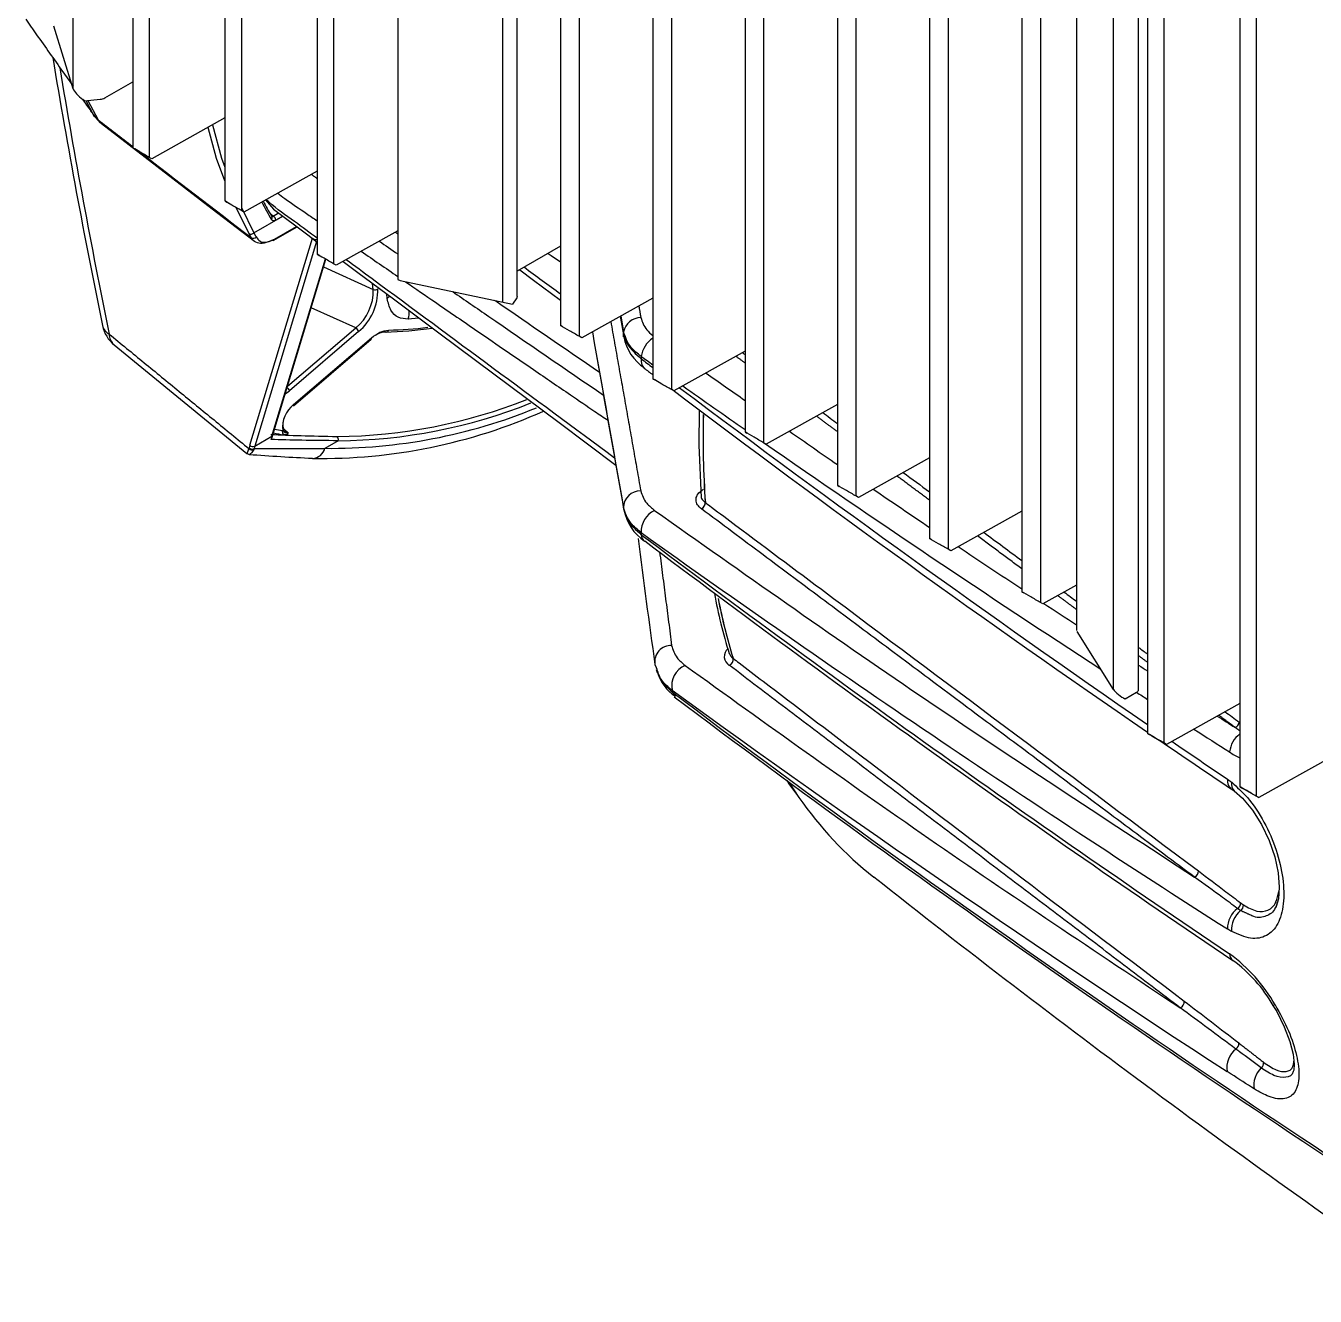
# Model space of a CAD drawing. Header units: inches. Extents: x 1 to 63.1, y 0.7 to 40.3.
# Drawn here: x 16.188 to 18.518, y 33.454 to 35.75 of the extents above; entities that cross this region are included whole.
import ezdxf

# ---------------------------------------------------------------- set-up
doc = ezdxf.new("R2010")
doc.units = ezdxf.units.IN
doc.header["$MEASUREMENT"] = 0
doc.layers.add('OBJECT', color=7, linetype='Continuous')

msp = doc.modelspace()

# ---------------------------------------------------------------- linework, layer by layer
at = {"layer": 'OBJECT'}
for p, q in [((16.2734, 35.6364, 1.1656), (16.2734, 39.1139, 1.1656)), ((16.3811, 39.0129, 1.1656), (16.3811, 35.5296, 1.1656)), ((16.4108, 39.0096, 1.1656), (16.4108, 35.5124, 1.1656)), ((16.5478, 38.9167, 1.1656), (16.5478, 35.4333, 1.1656)), ((16.5775, 38.9133, 1.1656), (16.5775, 35.4162, 1.1656)), ((16.7145, 38.8205, 1.1656), (16.7145, 35.3371, 1.1656)), ((16.7442, 38.8171, 1.1656), (16.7442, 35.3199, 1.1656)), ((16.8603, 38.7831, 1.1656), (16.8603, 35.2915, 1.1656)), ((17.0758, 35.2609, 1.1656), (17.0758, 38.7684, 1.1656)), ((17.0499, 35.2505, 1.1656), (17.0499, 38.7318, 1.1656)), ((17.1543, 38.6916, 1.1656), (17.1543, 35.2082, 1.1656)), ((17.1878, 38.686, 1.1656), (17.1878, 35.1889, 1.1656)), ((17.321, 38.5954, 1.1656), (17.321, 35.112, 1.1656)), ((17.3545, 38.5898, 1.1656), (17.3545, 35.0926, 1.1656)), ((17.4877, 38.4991, 1.1656), (17.4877, 35.0158, 1.1656)), ((17.5212, 38.4935, 1.1656), (17.5212, 34.9964, 1.1656)), ((17.6544, 38.4029, 1.1656), (17.6544, 34.9195, 1.1656)), ((17.6879, 38.3973, 1.1656), (17.6879, 34.9002, 1.1656)), ((17.8211, 38.3066, 1.1656), (17.8211, 34.8233, 1.1656)), ((17.8546, 38.3011, 1.1656), (17.8546, 34.8039, 1.1656)), ((17.9878, 38.2104, 1.1656), (17.9878, 34.7271, 1.1656)), ((18.0213, 38.2048, 1.1656), (18.0213, 34.7077, 1.1656)), ((18.0867, 38.1358, 1.1656), (18.0867, 34.6571, 1.1656)), ((18.1988, 34.5503, 1.1656), (18.1988, 38.0578, 1.1656)), ((18.1535, 34.5505, 1.1656), (18.1535, 38.028, 1.1656)), ((18.2148, 37.9544, 1.1656), (18.2148, 34.471, 1.1656)), ((18.2445, 37.951, 1.1656), (18.2445, 34.4538, 1.1656)), ((18.3815, 37.8581, 1.1656), (18.3815, 34.3748, 1.1656)), ((18.4112, 37.8548, 1.1656), (18.4112, 34.3576, 1.1656)), ((16.2734, 35.6364, 1.1656), (16.2388, 35.7496, 1.1656)), ((16.3307, 35.6199, 1.1656), (16.3811, 35.649, 1.1656)), ((16.2942, 35.6146, 1.1656), (16.2911, 35.6167, 1.1656)), ((16.2942, 35.6146, 1.1656), (16.3226, 35.6174, 1.1656)), ((16.3065, 35.5944, 1.1656), (16.3054, 35.5962, 1.1656)), ((16.3065, 35.5944, 1.1656), (16.3122, 35.5865, 1.1656)), ((16.3122, 35.5865, 1.1656), (16.311, 35.5883, 1.1656)), ((16.5478, 35.5836, 1.1656), (16.4154, 35.5098, 1.1656)), ((16.3845, 35.5276, 1.1656), (16.389, 35.525, 1.1656)), ((16.3937, 35.5223, 1.1656), (16.3847, 35.5275, 1.1656)), ((16.4154, 35.5098, 1.1656), (16.4108, 35.5124, 1.1656)), ((16.7145, 35.4873, 1.1656), (16.5821, 35.4135, 1.1656)), ((16.5512, 35.4314, 1.1656), (16.5557, 35.4288, 1.1656)), ((16.5604, 35.4261, 1.1656), (16.5514, 35.4313, 1.1656)), ((16.5821, 35.4135, 1.1656), (16.5775, 35.4162, 1.1656)), ((16.6, 35.376, 1.1656), (16.6522, 35.4062, 1.1656)), ((16.6352, 35.4063, 1.1656), (16.6447, 35.4118, 1.1656)), ((16.6522, 35.4062, 1.1656), (16.6395, 35.3989, 1.1656)), ((16.6363, 35.3625, 1.1656), (16.6781, 35.3866, 1.1656)), ((16.6375, 35.3646, 1.1656), (16.677, 35.3874, 1.1656)), ((16.8603, 35.3795, 1.1656), (16.7488, 35.3173, 1.1656)), ((16.5929, 34.9919, 1.1656), (16.7059, 35.3664, 1.1656)), ((16.7133, 35.3602, 1.1656), (16.6017, 34.9904, 1.1656)), ((17.1543, 35.3517, 1.1656), (17.0758, 35.3064, 1.1656)), ((16.6325, 35.0081, 1.1656), (16.7292, 35.3287, 1.1656)), ((16.6343, 35.0106, 1.1656), (16.7301, 35.3281, 1.1656)), ((16.7179, 35.3351, 1.1656), (16.7224, 35.3326, 1.1656)), ((16.7271, 35.3299, 1.1656), (16.7181, 35.335, 1.1656)), ((16.7261, 35.3146, 1.1656), (16.8158, 35.2737, 1.1656)), ((16.7488, 35.3173, 1.1656), (16.7442, 35.3199, 1.1656)), ((16.8158, 35.2737, 1.1656), (16.8146, 35.2845, 1.1656)), ((16.8603, 35.2915, 1.1656), (16.8646, 35.2895, 1.1656)), ((16.8646, 35.2895, 1.1656), (17.0677, 35.2468, 1.1656)), ((16.8411, 35.2571, 1.1656), (16.8401, 35.2655, 1.1656)), ((17.075, 35.2584, 1.1656), (17.0677, 35.2468, 1.1656)), ((17.321, 35.2579, 1.1656), (17.1924, 35.1862, 1.1656)), ((16.7841, 35.204, 1.1656), (16.7037, 35.2406, 1.1656)), ((16.8977, 35.2215, 1.1656), (16.879, 35.22, 1.1656)), ((17.2619, 35.225, 1.1656), (17.2684, 35.188, 1.1656)), ((16.6608, 35.0985, 1.1656), (16.7841, 35.204, 1.1656)), ((16.7893, 35.1973, 1.1656), (16.6644, 35.0904, 1.1656)), ((16.6714, 35.0633, 1.1656), (16.8122, 35.1838, 1.1656)), ((16.6718, 35.0655, 1.1656), (16.8125, 35.186, 1.1656)), ((17.1706, 35.1988, 1.1656), (17.1578, 35.2062, 1.1656)), ((17.1924, 35.1862, 1.1656), (17.1878, 35.1889, 1.1656)), ((16.3476, 35.1737, 1.1656), (16.5875, 34.977, 1.1656)), ((17.4877, 35.1617, 1.1656), (17.3591, 35.09, 1.1656)), ((17.3043, 35.1326, 1.1656), (17.3056, 35.1314, 1.1656)), ((17.3373, 35.1025, 1.1656), (17.3245, 35.1099, 1.1656)), ((17.3591, 35.09, 1.1656), (17.3545, 35.0926, 1.1656)), ((17.6544, 35.0654, 1.1656), (17.5258, 34.9938, 1.1656)), ((16.6017, 34.9904, 1.1656), (16.6325, 35.0081, 1.1656)), ((16.7523, 35.0001, 1.1656), (16.7285, 34.9863, 1.1656)), ((17.504, 35.0063, 1.1656), (17.4912, 35.0137, 1.1656)), ((17.5258, 34.9938, 1.1656), (17.5212, 34.9964, 1.1656)), ((17.8211, 34.9692, 1.1656), (17.6925, 34.8975, 1.1656)), ((17.6707, 34.9101, 1.1656), (17.6579, 34.9175, 1.1656)), ((17.6925, 34.8975, 1.1656), (17.6879, 34.9002, 1.1656)), ((17.9878, 34.873, 1.1656), (17.8592, 34.8013, 1.1656)), ((17.8374, 34.8138, 1.1656), (17.8246, 34.8212, 1.1656)), ((17.8592, 34.8013, 1.1656), (17.8546, 34.8039, 1.1656)), ((18.0041, 34.7176, 1.1656), (17.9913, 34.725, 1.1656)), ((18.0867, 34.739, 1.1656), (18.0259, 34.7051, 1.1656)), ((18.0259, 34.7051, 1.1656), (18.0213, 34.7077, 1.1656)), ((18.1535, 34.5505, 1.1656), (18.0875, 34.6553, 1.1656)), ((17.327, 34.5863, 1.1656), (17.3287, 34.5812, 1.1656)), ((18.1744, 34.5333, 1.1656), (18.1737, 34.5337, 1.1656)), ((18.1744, 34.5333, 1.1656), (18.1952, 34.5453, 1.1656)), ((18.3815, 34.525, 1.1656), (18.2491, 34.4512, 1.1656)), ((18.2183, 34.469, 1.1656), (18.2227, 34.4665, 1.1656)), ((18.2274, 34.4638, 1.1656), (18.2184, 34.4689, 1.1656)), ((18.2227, 34.4665, 1.1656), (18.2491, 34.4512, 1.1656)), ((18.2491, 34.4512, 1.1656), (18.2445, 34.4538, 1.1656)), ((18.5482, 34.4288, 1.1656), (18.4158, 34.355, 1.1656)), ((17.5678, 34.3811, 1.1656), (17.585, 34.3553, 1.1656)), ((18.3654, 34.3716, 1.1656), (18.3714, 34.3671, 1.1656)), ((18.385, 34.3728, 1.1656), (18.3894, 34.3702, 1.1656)), ((18.3941, 34.3675, 1.1656), (18.3851, 34.3727, 1.1656)), ((18.3894, 34.3702, 1.1656), (18.4158, 34.355, 1.1656)), ((18.4158, 34.355, 1.1656), (18.4112, 34.3576, 1.1656))]:
    msp.add_line(p, q, dxfattribs=at)
at = {"layer": 'OBJECT', "elevation": 1.1656, "flags": 128}
for points in [[(16.311, 35.5883), (16.2969, 35.6148)], [(16.3, 35.6152), (16.3186, 35.5803)], [(16.3246, 35.5736), (16.3219, 35.576), (16.3186, 35.5803)], [(16.3246, 35.5737), (16.5249, 35.4191), (16.6009, 35.3606)], [(16.5478, 35.4698), (16.5328, 35.51), (16.5173, 35.5666)], [(16.5254, 35.5711), (16.5417, 35.511), (16.5478, 35.4948)], [(16.5913, 35.3744), (16.5679, 35.4217)], [(16.5775, 35.4215), (16.6, 35.376)], [(16.6213, 35.4354), (16.6357, 35.4186), (16.6973, 35.3721), (16.7145, 35.3593)], [(16.6326, 35.4056), (16.6323, 35.4059), (16.6317, 35.4066)], [(16.7613, 35.3243), (16.7881, 35.3043), (16.8521, 35.2565), (16.934, 35.1954), (17.0338, 35.1208), (17.1515, 35.0328), (17.2542, 34.9562)], [(17.1319, 35.3388), (17.1374, 35.335), (17.1543, 35.3236)], [(17.0805, 35.3091), (17.1055, 35.2904), (17.1543, 35.254)], [(16.8458, 35.2615), (16.8451, 35.2607), (16.8411, 35.2571)], [(17.0758, 35.2609), (17.0756, 35.2598), (17.075, 35.2584)], [(17.2682, 35.188), (17.2681, 35.1884), (17.268, 35.1937)], [(17.4049, 35.0556), (17.4041, 34.9921), (17.4082, 34.897)], [(16.633, 35.0056), (16.6331, 35.0063), (16.6343, 35.0106)], [(17.5632, 34.3863), (17.5669, 34.3801), (17.5808, 34.3609)], [(18.3713, 34.3669), (18.3866, 34.3537), (18.4044, 34.3325), (18.4208, 34.3065), (18.4347, 34.2775), (18.4448, 34.2477), (18.451, 34.2188), (18.453, 34.1931), (18.4513, 34.1722), (18.4471, 34.158), (18.4443, 34.1536)], [(18.4416, 33.9791), (18.4483, 33.9682), (18.4621, 33.9405), (18.4721, 33.9141), (18.478, 33.8909), (18.48, 33.873), (18.4791, 33.8622), (18.4782, 33.8596)], [(18.4455, 33.9803), (18.4437, 33.9795), (18.4425, 33.9792), (18.4419, 33.9792), (18.4419, 33.9792)]]:
    msp.add_lwpolyline(points, dxfattribs=at)
at = {"layer": 'OBJECT'}
for centre, radius, start, end in [((28.5961, 37.7338, 1.1656), 12.5268, 189.37714, 191.6313), ((29.6121, 37.9073, 1.1656), 13.5482, 189.48781, 191.55777), ((16.3208, 35.6381, 1.1656), 0.0207, 274.8495, 298.6039), ((16.3422, 35.6103, 1.1656), 0.0382, 215.0924, 231.7384), ((16.362, 35.6221, 1.1656), 0.0612, 215.5615, 232.3363), ((17.2214, 35.7401, 1.1656), 0.6808, 206.9444, 209.9784), ((17.2189, 35.7453, 1.1656), 0.6779, 207.4202, 209.9784), ((16.6284, 35.4033, 1.1656), 0.00472, 313.451, 28.4243), ((16.6301, 35.3985, 1.1656), 0.00943, 2.6523, 56.7703), ((16.5947, 35.3802, 1.1656), 0.0067, 239.0614, 321.833), ((16.599, 35.3725, 1.1656), 0.00661, 237.5621, 321.1939), ((16.635, 35.3651, 1.1656), 0.00292, 241.4346, 295.0422), ((16.6348, 35.3648, 1.1656), 0.00271, 303.1576, 356.7656), ((16.7112, 35.3709, 1.1656), 0.00686, 219.9605, 300.9584), ((16.7289, 35.2712, 1.1656), 0.087, 309.3933, 1.6678), ((16.7265, 35.2718, 1.1656), 0.0974, 310.1139, 1.6429), ((16.8191, 35.2818, 1.1656), 0.00871, 248.4081, 303.9338), ((16.8418, 35.2314, 1.1656), 0.039, 342.9522, 5.962), ((16.3492, 35.2137, 1.1656), 0.0234, 193.3479, 242.8334), ((16.3865, 35.2205, 1.1656), 0.0612, 191.5386, 230.6365), ((138.6988, 56.6378, 1.1656), 123.3098, 190.000004, 190.01488), ((161.2235, 60.8636, 1.1656), 146.2255, 190.097968, 190.109478), ((17.2998, 35.1906, 1.1656), 0.0322, 90.9191, 168.984), ((16.3656, 35.1934, 1.1656), 0.027, 181.0347, 227.7062), ((16.7776, 35.1936, 1.1656), 0.0123, 17.6754, 58.0317), ((16.8106, 35.1852, 1.1656), 0.00208, 319.2241, 22.4195), ((16.8203, 35.9215, 1.1656), 0.7251, 271.3652, 278.0922), ((16.8389, 35.2009, 1.1656), 0.00445, 252.8765, 348.3732), ((16.8263, 35.9167, 1.1656), 0.7169, 271.353, 277.0647), ((165.3843, 61.1705, 1.1656), 150.4318, 189.942479, 190.066366), ((157.0192, 59.7806, 1.1656), 141.9524, 189.97287, 190.103075), ((19.345, 35.0206, 1.1656), 2.0842, 175.1533, 175.2354), ((17.3555, 35.2049, 1.1656), 0.0886, 190.9698, 235.8495), ((17.3452, 35.147, 1.1656), 0.0453, 122.2914, 173.2545), ((17.3181, 35.145, 1.1656), 0.0185, 169.8055, 222.0561), ((19.409, 34.9753, 1.1656), 2.1163, 175.2018, 175.3123), ((32.7632, 55.5842, 1.1656), 25.627, 232.88607, 232.94529), ((31.482, 55.0973, 1.1656), 24.473, 234.58543, 234.64514), ((30.6453, 52.6143, 1.1656), 21.9911, 232.65522, 232.70657), ((16.653, 35.0869, 1.1656), 0.0119, 17.176, 52.9668), ((30.6453, 52.6143, 1.1656), 21.9911, 232.81632, 235.58032), ((32.7632, 55.5842, 1.1656), 25.627, 233.08099, 235.41018), ((31.482, 55.0973, 1.1656), 24.473, 234.80117, 235.12226), ((16.7428, 35.9633, 1.1656), 0.9555, 270.4575, 291.5288), ((16.7445, 35.9608, 1.1656), 0.9608, 270.4682, 291.7634), ((16.7044, 35.0242, 1.1656), 0.0526, 128.3286, 186.1866), ((16.6698, 35.0647, 1.1656), 0.00208, 319.2241, 22.4195), ((16.7222, 35.9531, 1.1656), 0.985, 269.0459, 294.0544), ((16.7388, 35.9661, 1.1656), 0.9798, 269.3958, 292.3069), ((19.0866, 35.0051, 1.1656), 1.6749, 178.546, 183.9959), ((19.0861, 35.005, 1.1656), 1.6743, 178.5803, 183.9964), ((16.7545, 35.6558, 1.1656), 0.6454, 259.5561, 260.8709), ((16.6268, 35.0069, 1.1656), 0.00622, 310.5869, 348.1802), ((16.63, 35.012, 1.1656), 0.00455, 302.9658, 342.8045), ((16.7561, 35.6489, 1.1656), 0.6462, 259.2333, 260.8722), ((16.6581, 35.0157, 1.1656), 0.00668, 154.8894, 226.9484), ((16.6612, 35.0255, 1.1656), 0.0114, 217.2435, 275.4052), ((16.7457, 35.0026, 1.1656), 0.00707, 339.2074, 47.7569), ((31.482, 55.0973, 1.1656), 24.473, 235.21791, 236.93652), ((16.5965, 34.9901, 1.1656), 0.00682, 218.9534, 297.89), ((16.8372, 38.1195, 1.1656), 3.1537, 265.5296, 267.6168), ((16.5969, 34.9919, 1.1656), 0.00693, 221.0054, 301.2724), ((16.5982, 34.9963, 1.1656), 0.00686, 219.9605, 300.9584), ((16.7048, 34.9928, 1.1656), 0.0246, 273.0143, 344.7751), ((17.2989, 34.8787, 1.1656), 0.0309, 89.6486, 178.6565), ((17.4033, 34.8883, 1.1656), 0.0125, 296.3014, 0.5812), ((17.4036, 34.8882, 1.1656), 0.0123, 295.201, 0.4554), ((17.4118, 34.883, 1.1656), 0.00669, 52.0668, 53.2922), ((18.7994, 35.0206, 1.1656), 1.5379, 185.2691, 185.3698), ((17.3556, 34.892, 1.1656), 0.0885, 191.0177, 235.9783), ((17.3434, 34.835, 1.1656), 0.0436, 116.1926, 181.4316), ((18.8615, 34.9753, 1.1656), 1.5681, 185.1753, 185.3103), ((31.4728, 54.6526, 1.1656), 24.365, 234.43028, 237.43849), ((28.7826, 36.2228, 1.1656), 11.5728, 186.94683, 188.08039), ((32.8631, 55.5361, 1.1656), 25.9025, 233.07081, 235.95898), ((17.3157, 34.8307, 1.1656), 0.0156, 181.9074, 232.5221), ((31.7241, 53.8992, 1.1656), 23.9149, 232.92457, 236.05229), ((18.2813, 34.8752, 1.1656), 0.8623, 190.0956, 197.5303), ((18.5808, 34.9428, 1.1656), 1.1645, 191.2853, 196.7698), ((18.5765, 34.9416, 1.1656), 1.1599, 191.2848, 196.7805), ((17.3537, 34.6007, 1.1656), 0.0293, 87.334, 188.9631), ((17.4683, 34.6099, 1.1656), 0.0183, 129.4505, 240.1157), ((17.4543, 34.6048, 1.1656), 0.0118, 294.4878, 9.8858), ((17.4546, 34.6047, 1.1656), 0.0116, 293.3239, 9.907), ((17.4621, 34.602, 1.1656), 0.00613, 51.0074, 52.371), ((17.4034, 34.6031, 1.1656), 0.0771, 195.3119, 237.5265), ((17.3962, 34.5566, 1.1656), 0.0411, 114.3531, 190.5246), ((18.4099, 34.8874, 1.1656), 1.107, 197.7942, 198.0143), ((30.7938, 53.0256, 1.1656), 22.8465, 233.97158, 237.02371), ((31.1545, 52.8165, 1.1656), 22.8958, 232.94236, 237.15301), ((17.3708, 34.5494, 1.1656), 0.0144, 197.8084, 228.4799), ((31.5924, 53.4616, 1.1656), 23.6793, 233.05402, 237.11859), ((31.482, 55.0973, 1.1656), 24.473, 237.11747, 237.17234), ((18.1927, 34.5509, 1.1656), 0.00611, 294.1071, 354.5723), ((18.3678, 34.493, 1.1656), 0.0128, 296.0767, 352.0008), ((31.482, 55.0973, 1.1656), 24.473, 237.40541, 237.58487), ((18.4102, 34.4324, 1.1656), 0.0473, 127.3896, 173.6443), ((30.6453, 52.6143, 1.1656), 21.9911, 235.65077, 236.05315), ((32.7632, 55.5842, 1.1656), 25.627, 235.53003, 235.80196), ((18.4076, 34.4927, 1.1656), 0.0708, 231.1543, 248.357), ((18.3763, 34.3849, 1.1656), 0.0171, 169.2352, 229.7122), ((18.3817, 34.3786, 1.1656), 0.0153, 164.824, 228.6333), ((18.137, 34.7371, 1.1656), 0.6711, 214.6724, 231.6111), ((29.6687, 49.298, 1.1656), 19.2447, 231.62055, 235.41817), ((18.2946, 34.2223, 1.1656), 0.0124, 295.3163, 359.663), ((18.3706, 34.1649, 1.1656), 0.0125, 303.4641, 358.8442), ((18.3762, 34.1604, 1.1656), 0.012, 305.2616, 2.3789), ((18.4052, 34.1181, 1.1656), 0.0458, 127.3147, 180.8473), ((18.4107, 34.1164, 1.1656), 0.0439, 128.8736, 184.5849), ((18.1905, 33.8351, 1.1656), 0.2934, 29.6414, 53.9378), ((18.3782, 34.0727, 1.1656), 0.015, 181.3274, 234.2712), ((18.2186, 33.8527, 1.1656), 0.2566, 29.5219, 54.0247), ((18.2693, 33.9856, 1.1656), 0.0118, 293.7441, 8.1333), ((18.3682, 33.9099, 1.1656), 0.0116, 303.9006, 7.5307), ((18.4005, 33.8666, 1.1656), 0.0425, 127.5631, 189.2915), ((18.4485, 33.8356, 1.1656), 0.0414, 132.4976, 190.3868), ((18.4135, 33.8749, 1.1656), 0.0113, 308.768, 8.1629)]:
    msp.add_arc(centre, radius, start, end, dxfattribs=at)
for centre, major_axis, ratio, start_param, end_param in [((16.2885, 35.6255, 1.1656), (0.0149, -0.0135), 0.252252, 3.540178, 5.110974), ((16.3934, 35.5225, 1.1656), (0.0122, -0.0071), 0.00007, 2.356235, 3.909386), ((16.4023, 35.5173, 1.1656), (0.0122, -0.0071), 0.00007, 0.803084, 2.356235), ((16.5601, 35.4263, 1.1656), (0.0122, -0.0071), 0.00007, 2.356235, 3.909386), ((16.569, 35.4211, 1.1656), (0.0122, -0.0071), 0.00007, 0.803084, 2.356235), ((16.7268, 35.33, 1.1656), (0.0122, -0.0071), 0.00007, 2.356235, 3.909386), ((16.7357, 35.3249, 1.1656), (0.0122, -0.0071), 0.00007, 0.803084, 2.356235), ((17.1665, 35.2012, 1.1656), (0.0122, -0.0071), 0.00007, 2.356235, 3.909386), ((17.1793, 35.1938, 1.1656), (0.0122, -0.0071), 0.00007, 0.803084, 2.356235), ((16.6539, 35.1355, 1.1656), (0.0326, 0.056), 0.573148, 3.993982, 4.166151), ((17.3332, 35.1049, 1.1656), (0.0122, -0.0071), 0.00007, 2.356235, 3.909386), ((17.346, 35.0975, 1.1656), (0.0122, -0.0071), 0.00007, 0.803084, 2.356235), ((16.8174, 34.7877, 1.1656), (-0.1529, 0.2653), 0.432227, 0.388525, 0.424422), ((17.4999, 35.0087, 1.1656), (0.0122, -0.0071), 0.00007, 2.356235, 3.909386), ((17.5127, 35.0013, 1.1656), (0.0122, -0.0071), 0.00007, 0.803084, 2.356235), ((16.7818, 34.7672, 1.1656), (-0.156, 0.2706), 0.435073, 0.388522, 0.415571), ((16.7866, 34.7699, 1.1656), (-0.1529, 0.2653), 0.432227, 0.388525, 0.415574), ((17.6666, 34.9125, 1.1656), (0.0122, -0.0071), 0.00007, 2.356235, 3.909386), ((17.6794, 34.9051, 1.1656), (0.0122, -0.0071), 0.00007, 0.803084, 2.356235), ((17.8333, 34.8162, 1.1656), (0.0122, -0.0071), 0.00007, 2.356235, 3.909386), ((17.8461, 34.8088, 1.1656), (0.0122, -0.0071), 0.00007, 0.803084, 2.356235), ((18, 34.72, 1.1656), (0.0122, -0.0071), 0.00007, 2.356235, 3.909386), ((18.0128, 34.7126, 1.1656), (0.0122, -0.0071), 0.00007, 0.803084, 2.356235), ((18.165, 34.5429, 1.1656), (0.0121, -0.0098), 0.183639, 3.638632, 5.645761), ((18.2271, 34.4639, 1.1656), (0.0122, -0.0071), 0.00007, 2.356235, 3.909386), ((18.236, 34.4587, 1.1656), (0.0122, -0.0071), 0.00007, 0.803084, 2.356235), ((18.3938, 34.3677, 1.1656), (0.0122, -0.0071), 0.00007, 2.356235, 3.909386), ((18.4027, 34.3625, 1.1656), (0.0122, -0.0071), 0.00007, 0.803084, 2.356235)]:
    msp.add_ellipse(centre, major_axis=major_axis, ratio=ratio, start_param=start_param, end_param=end_param, dxfattribs=at)
for points, degree in [([(16.1879, 35.762, 1.1656), (16.2075, 35.734, 1.1656)], 1), ([(16.2901, 35.6175, 1.1656), (16.2952, 35.6104, 1.1656), (16.3003, 35.6033, 1.1656), (16.3054, 35.5962, 1.1656)], 3), ([(16.3054, 35.5962, 1.1656), (16.311, 35.5883, 1.1656)], 1), ([(16.3186, 35.5803, 1.1656), (16.3394, 35.5642, 1.1656), (16.3603, 35.5481, 1.1656), (16.3811, 35.5321, 1.1656)], 3), ([(16.394, 35.5221, 1.1656), (16.4611, 35.4704, 1.1656), (16.5283, 35.4187, 1.1656), (16.5955, 35.367, 1.1656)], 3), ([(16.7042, 35.4816, 1.1656), (16.7145, 35.4739, 1.1656)], 1), ([(16.6298, 35.4105, 1.1656), (16.6352, 35.4063, 1.1656)], 1), ([(16.5955, 35.367, 1.1656), (16.5913, 35.3744, 1.1656)], 1), ([(16.6, 35.376, 1.1656), (16.6042, 35.3684, 1.1656)], 1), ([(16.8603, 35.3738, 1.1656), (16.8588, 35.3749, 1.1656), (16.8573, 35.3759, 1.1656), (16.8558, 35.3769, 1.1656)], 3), ([(16.8268, 35.3608, 1.1656), (16.838, 35.3531, 1.1656), (16.8491, 35.3454, 1.1656), (16.8603, 35.3377, 1.1656)], 3), ([(16.7941, 35.3426, 1.1656), (16.8161, 35.3273, 1.1656), (16.8382, 35.3121, 1.1656), (16.8603, 35.2969, 1.1656)], 3), ([(17.1543, 35.2648, 1.1656), (17.1322, 35.2811, 1.1656), (17.1102, 35.2973, 1.1656), (17.0882, 35.3136, 1.1656)], 3), ([(17.2956, 35.2438, 1.1656), (17.2993, 35.2228, 1.1656)], 1), ([(17.245, 35.2156, 1.1656), (17.2991, 34.9096, 1.1656)], 1), ([(16.3386, 35.1929, 1.1656), (16.5912, 34.9858, 1.1656)], 1), ([(17.4877, 35.1405, 1.1656), (17.4714, 35.1526, 1.1656)], 1), ([(17.4829, 35.159, 1.1656), (17.4845, 35.1578, 1.1656), (17.4861, 35.1566, 1.1656), (17.4877, 35.1555, 1.1656)], 3), ([(17.4171, 35.1224, 1.1656), (17.4406, 35.1059, 1.1656), (17.4641, 35.0895, 1.1656), (17.4877, 35.073, 1.1656)], 3), ([(17.6544, 35.0165, 1.1656), (17.6167, 35.0445, 1.1656)], 1), ([(17.6282, 35.0509, 1.1656), (17.6369, 35.0444, 1.1656), (17.6456, 35.0379, 1.1656), (17.6544, 35.0314, 1.1656)], 3), ([(16.6535, 35.0221, 1.1656), (16.6623, 35.0141, 1.1656)], 1), ([(17.5678, 35.0172, 1.1656), (17.5966, 34.9972, 1.1656), (17.6254, 34.9772, 1.1656), (17.6544, 34.9572, 1.1656)], 3), ([(16.5875, 34.9767, 1.1656), (16.5878, 34.9772, 1.1656)], 1), ([(16.5912, 34.9858, 1.1656), (16.5916, 34.9873, 1.1656)], 1), ([(16.6005, 34.9859, 1.1656), (16.5997, 34.9841, 1.1656)], 1), ([(17.8211, 34.8925, 1.1656), (17.7621, 34.9363, 1.1656)], 1), ([(17.7736, 34.9427, 1.1656), (17.7894, 34.931, 1.1656), (17.8052, 34.9192, 1.1656), (17.8211, 34.9074, 1.1656)], 3), ([(17.7194, 34.9125, 1.1656), (17.7531, 34.8894, 1.1656), (17.787, 34.8664, 1.1656), (17.8211, 34.8434, 1.1656)], 3), ([(18.2999, 34.2111, 1.1656), (17.4088, 34.877, 1.1656)], 1), ([(17.9189, 34.8346, 1.1656), (17.9419, 34.8175, 1.1656), (17.9648, 34.8005, 1.1656), (17.9878, 34.7834, 1.1656)], 3), ([(17.9878, 34.7684, 1.1656), (17.9074, 34.8282, 1.1656)], 1), ([(17.3332, 34.7988, 1.1656), (17.355, 34.63, 1.1656)], 1), ([(17.8726, 34.8088, 1.1656), (17.9108, 34.7832, 1.1656), (17.9492, 34.7577, 1.1656), (17.9878, 34.7322, 1.1656)], 3), ([(18.0867, 34.6948, 1.1656), (18.0528, 34.7201, 1.1656)], 1), ([(18.0643, 34.7265, 1.1656), (18.0718, 34.7209, 1.1656), (18.0792, 34.7153, 1.1656), (18.0867, 34.7098, 1.1656)], 3), ([(18.0276, 34.706, 1.1656), (18.0473, 34.6931, 1.1656), (18.067, 34.6802, 1.1656), (18.0867, 34.6673, 1.1656)], 3), ([(18.1988, 34.6264, 1.1656), (18.2041, 34.6224, 1.1656), (18.2095, 34.6185, 1.1656), (18.2148, 34.6145, 1.1656)], 3), ([(18.2148, 34.5995, 1.1656), (18.1988, 34.6114, 1.1656)], 1), ([(17.3289, 34.5863, 1.1656), (17.3247, 34.5961, 1.1656)], 1), ([(18.274, 33.9748, 1.1656), (17.4592, 34.5941, 1.1656)], 1), ([(18.1988, 34.5944, 1.1656), (18.2041, 34.5909, 1.1656), (18.2095, 34.5875, 1.1656), (18.2148, 34.584, 1.1656)], 3), ([(18.355, 34.5102, 1.1656), (18.3635, 34.5039, 1.1656), (18.372, 34.4976, 1.1656), (18.3805, 34.4912, 1.1656)], 3), ([(18.341, 34.5024, 1.1656), (18.3518, 34.4955, 1.1656), (18.3626, 34.4885, 1.1656), (18.3734, 34.4815, 1.1656)], 3), ([(18.3734, 34.4815, 1.1656), (18.3435, 34.5038, 1.1656)], 1), ([(18.3805, 34.4912, 1.1656), (18.3815, 34.4905, 1.1656)], 1), ([(18.3815, 34.4757, 1.1656), (18.3734, 34.4815, 1.1656)], 1), ([(18.3594, 34.3881, 1.1656), (18.367, 34.3826, 1.1656)], 1), ([(18.383, 34.1647, 1.1656), (18.3882, 34.1609, 1.1656)], 1), ([(18.3832, 34.1506, 1.1656), (18.3774, 34.1545, 1.1656)], 1), ([(18.3999, 34.143, 1.1656), (18.3832, 34.1506, 1.1656)], 1), ([(18.367, 34.1129, 1.1656), (18.3594, 34.1174, 1.1656)], 1), ([(18.3797, 33.9114, 1.1656), (18.4247, 33.8765, 1.1656)], 1)]:
    msp.add_open_spline(points, degree=degree, dxfattribs=at)
for points, knots in [([(16.2075, 35.734, 1.1656), (16.2231, 35.712, 1.1656), (16.245, 35.6809, 1.1656), (16.267, 35.6499, 1.1656), (16.2734, 35.641, 1.1656)], [0, 0, 0, 0, 0.4804785, 0.6749268, 0.6749268, 0.6749268, 0.6749268]), ([(16.6432, 35.4476, 1.1656), (16.6473, 35.4444, 1.1656), (16.664, 35.4318, 1.1656), (16.6885, 35.4155, 1.1656), (16.7081, 35.4021, 1.1656), (16.7145, 35.3977, 1.1656)], [0.122935, 0.122935, 0.122935, 0.122935, 0.1424525, 0.2007192, 0.2288084, 0.2288084, 0.2288084, 0.2288084]), ([(16.7145, 35.366, 1.1656), (16.7009, 35.3761, 1.1656), (16.6719, 35.3978, 1.1656), (16.6394, 35.4203, 1.1656), (16.624, 35.4343, 1.1656), (16.6223, 35.436, 1.1656)], [0.7686209, 0.7686209, 0.7686209, 0.7686209, 0.827266, 0.8940115, 0.9027619, 0.9027619, 0.9027619, 0.9027619]), ([(16.6395, 35.3989, 1.1656), (16.6385, 35.3984, 1.1656), (16.6365, 35.3975, 1.1656), (16.6339, 35.3978, 1.1656), (16.6324, 35.3988, 1.1656), (16.6318, 35.3997, 1.1656), (16.6317, 35.3999, 1.1656)], [0, 0, 0, 0, 0.30702, 0.614096, 0.919651, 1, 1, 1, 1]), ([(16.6323, 35.406, 1.1656), (16.6323, 35.4059, 1.1656), (16.6327, 35.4055, 1.1656), (16.6336, 35.4055, 1.1656), (16.6345, 35.4059, 1.1656), (16.6351, 35.4063, 1.1656), (16.6352, 35.4063, 1.1656)], [0, 0, 0, 0, 0.105685, 0.48574, 0.87442, 1, 1, 1, 1]), ([(16.6331, 35.3628, 1.1656), (16.6282, 35.3605, 1.1656), (16.6183, 35.356, 1.1656), (16.6058, 35.3567, 1.1656), (16.5988, 35.3616, 1.1656), (16.596, 35.3661, 1.1656), (16.5955, 35.367, 1.1656)], [0, 0, 0, 0, 0.30705, 0.614016, 0.922363, 1, 1, 1, 1]), ([(16.6042, 35.3684, 1.1656), (16.6063, 35.3655, 1.1656), (16.6106, 35.3598, 1.1656), (16.6211, 35.3581, 1.1656), (16.6306, 35.3608, 1.1656), (16.6363, 35.3639, 1.1656), (16.6375, 35.3646, 1.1656)], [0, 0, 0, 0, 0.304819, 0.609529, 0.915797, 1, 1, 1, 1]), ([(17.2519, 34.9688, 1.1656), (17.1058, 35.0768, 1.1656), (16.9441, 35.1962, 1.1656), (16.7824, 35.3158, 1.1656), (16.7668, 35.3273, 1.1656), (16.7668, 35.3273, 1.1656)], [0, 0, 0, 0, 0.6268553, 0.6936589, 0.6938647, 0.6938647, 0.6938647, 0.6938647]), ([(16.874, 35.2875, 1.1656), (16.8921, 35.2751, 1.1656), (16.9361, 35.2449, 1.1656), (17.0132, 35.1919, 1.1656), (17.0944, 35.1362, 1.1656), (17.1646, 35.0882, 1.1656), (17.2094, 35.0576, 1.1656), (17.2321, 35.0422, 1.1656), (17.2399, 35.0369, 1.1656)], [0.4637521, 0.4637521, 0.4637521, 0.4637521, 0.5433363, 0.6575419, 0.8034936, 0.9008687, 0.9658383, 1, 1, 1, 1]), ([(16.879, 35.22, 1.1656), (16.8727, 35.2205, 1.1656), (16.86, 35.2215, 1.1656), (16.8462, 35.2346, 1.1656), (16.8428, 35.2495, 1.1656), (16.8411, 35.2571, 1.1656)], [0, 0, 0, 0, 0.327444, 0.654939, 1, 1, 1, 1]), ([(16.9593, 35.2696, 1.1656), (16.981, 35.2547, 1.1656), (17.0718, 35.1923, 1.1656), (17.1627, 35.1299, 1.1656), (17.2319, 35.0825, 1.1656)], [0.4621334, 0.4621334, 0.4621334, 0.4621334, 0.5905707, 1, 1, 1, 1]), ([(17.2247, 35.1233, 1.1656), (17.1621, 35.1663, 1.1656), (17.0989, 35.2097, 1.1656), (17.0356, 35.2532, 1.1656), (17.0349, 35.2537, 1.1656)], [0, 0, 0, 0, 0.3851216, 0.3898298, 0.3898298, 0.3898298, 0.3898298]), ([(17.2993, 35.2228, 1.1656), (17.3019, 35.2151, 1.1656), (17.3058, 35.2033, 1.1656), (17.3169, 35.1936, 1.1656), (17.321, 35.1902, 1.1656)], [0, 0, 0, 0, 0.5958567, 0.9087353, 0.9087353, 0.9087353, 0.9087353]), ([(16.8125, 35.186, 1.1656), (16.8177, 35.1899, 1.1656), (16.8282, 35.1978, 1.1656), (16.8382, 35.1993, 1.1656), (16.8433, 35.2, 1.1656)], [0, 0, 0, 0, 0.49412, 1, 1, 1, 1]), ([(16.8376, 35.1966, 1.1656), (16.8349, 35.1964, 1.1656), (16.8292, 35.196, 1.1656), (16.8229, 35.1925, 1.1656), (16.8196, 35.1906, 1.1656)], [0, 0, 0, 0, 0.476914, 1, 1, 1, 1]), ([(17.268, 35.1937, 1.1656), (17.2698, 35.1872, 1.1656), (17.2744, 35.171, 1.1656), (17.2903, 35.1568, 1.1656), (17.2998, 35.1483, 1.1656)], [0, 0, 0, 0, 0.401221, 1, 1, 1, 1]), ([(17.3002, 35.1523, 1.1656), (17.2935, 35.1577, 1.1656), (17.277, 35.171, 1.1656), (17.2715, 35.1871, 1.1656), (17.2682, 35.1967, 1.1656)], [0, 0, 0, 0, 0.404221, 1, 1, 1, 1]), ([(16.6529, 35.034, 1.1656), (16.6526, 35.0319, 1.1656), (16.6519, 35.0268, 1.1656), (16.6535, 35.0205, 1.1656), (16.6569, 35.0155, 1.1656), (16.6605, 35.0145, 1.1656), (16.6623, 35.0141, 1.1656)], [0, 0, 0, 0, 0.193531, 0.466906, 0.739679, 1, 1, 1, 1]), ([(16.7523, 35.0001, 1.1656), (16.7296, 35.0003, 1.1656), (16.684, 35.0007, 1.1656), (16.6486, 35.0017, 1.1656), (16.6309, 35.0022, 1.1656)], [0, 0, 0, 0, 0.497109, 1, 1, 1, 1]), ([(16.631, 35.0115, 1.1656), (16.6483, 35.0107, 1.1656), (16.683, 35.0092, 1.1656), (16.7279, 35.0083, 1.1656), (16.7505, 35.0078, 1.1656)], [0, 0, 0, 0, 0.496651, 1, 1, 1, 1]), ([(16.6623, 35.0141, 1.1656), (16.6623, 35.0141, 1.1656), (16.6615, 35.0126, 1.1656), (16.6602, 35.0104, 1.1656), (16.6552, 35.0107, 1.1656), (16.6536, 35.0108, 1.1656)], [0, 0, 0, 0, 0.005496, 0.675912, 1, 1, 1, 1]), ([(16.5878, 34.9772, 1.1656), (16.5879, 34.9772, 1.1656), (16.5882, 34.9773, 1.1656), (16.5902, 34.9831, 1.1656), (16.5912, 34.9858, 1.1656)], [0, 0, 0, 0, 0.542513, 1, 1, 1, 1]), ([(16.5997, 34.9841, 1.1656), (16.5983, 34.9817, 1.1656), (16.5948, 34.9758, 1.1656), (16.5908, 34.9744, 1.1656), (16.589, 34.9762, 1.1656), (16.5886, 34.9781, 1.1656), (16.5885, 34.9787, 1.1656), (16.5885, 34.9789, 1.1656), (16.5885, 34.9789, 1.1656)], [0, 0, 0, 0, 0.246968, 0.616294, 0.888225, 0.963536, 0.996189, 1, 1, 1, 1]), ([(16.6005, 34.9859, 1.1656), (16.619, 34.9858, 1.1656), (16.6562, 34.9856, 1.1656), (16.7043, 34.9861, 1.1656), (16.7285, 34.9863, 1.1656)], [0, 0, 0, 0, 0.496567, 1, 1, 1, 1]), ([(17.2991, 34.9096, 1.1656), (17.3016, 34.9018, 1.1656), (17.3059, 34.8889, 1.1656), (17.319, 34.8784, 1.1656), (17.3242, 34.8741, 1.1656)], [0, 0, 0, 0, 0.598724, 1, 1, 1, 1]), ([(17.4088, 34.877, 1.1656), (17.4068, 34.8787, 1.1656), (17.402, 34.8827, 1.1656), (17.3984, 34.8906, 1.1656), (17.3995, 34.8996, 1.1656), (17.4048, 34.9071, 1.1656), (17.4104, 34.9109, 1.1656), (17.4125, 34.9123, 1.1656)], [0, 0, 0, 0, 0.157726, 0.389335, 0.621376, 0.853864, 1, 1, 1, 1]), ([(17.4083, 34.9003, 1.1656), (17.4082, 34.8999, 1.1656), (17.4078, 34.8972, 1.1656), (17.4105, 34.8929, 1.1656), (17.4143, 34.8897, 1.1656), (17.4158, 34.8884, 1.1656)], [0, 0, 0, 0, 0.096214, 0.633928, 1, 1, 1, 1]), ([(17.4159, 34.8883, 1.1656), (17.4196, 34.8856, 1.1656), (17.438, 34.8718, 1.1656), (17.5152, 34.814, 1.1656), (17.8085, 34.5947, 1.1656), (18.0872, 34.3865, 1.1656), (18.3069, 34.2223, 1.1656)], [0, 0, 0, 0, 0.012391, 0.061957, 0.260221, 1, 1, 1, 1]), ([(17.2998, 34.8339, 1.1656), (17.2932, 34.8393, 1.1656), (17.2767, 34.8528, 1.1656), (17.2713, 34.8694, 1.1656), (17.268, 34.8794, 1.1656)], [0, 0, 0, 0, 0.401355, 1, 1, 1, 1]), ([(17.2682, 34.8767, 1.1656), (17.2701, 34.8699, 1.1656), (17.2747, 34.8531, 1.1656), (17.2907, 34.8388, 1.1656), (17.3002, 34.8302, 1.1656)], [0, 0, 0, 0, 0.404079, 1, 1, 1, 1]), ([(17.3242, 34.8741, 1.1656), (17.483, 34.7618, 1.1656), (17.8009, 34.5372, 1.1656), (18.1335, 34.3198, 1.1656), (18.2999, 34.2111, 1.1656)], [0, 0, 0, 0, 0.499843, 1, 1, 1, 1]), ([(17.355, 34.63, 1.1656), (17.3572, 34.6223, 1.1656), (17.361, 34.6092, 1.1656), (17.3739, 34.5984, 1.1656), (17.3792, 34.594, 1.1656)], [0, 0, 0, 0, 0.585126, 1, 1, 1, 1]), ([(17.4594, 34.6156, 1.1656), (17.4599, 34.6141, 1.1656), (17.4608, 34.6109, 1.1656), (17.4642, 34.6082, 1.1656), (17.4659, 34.6068, 1.1656)], [0, 0, 0, 0, 0.481065, 1, 1, 1, 1]), ([(17.466, 34.6067, 1.1656), (17.4696, 34.604, 1.1656), (17.4878, 34.5901, 1.1656), (17.5642, 34.5319, 1.1656), (17.8319, 34.3281, 1.1656), (18.0856, 34.1355, 1.1656), (18.2809, 33.9872, 1.1656)], [0, 0, 0, 0, 0.013409, 0.067044, 0.281584, 1, 1, 1, 1]), ([(17.3558, 34.5491, 1.1656), (17.3488, 34.5548, 1.1656), (17.3354, 34.5658, 1.1656), (17.331, 34.5797, 1.1656), (17.3289, 34.5863, 1.1656)], [0, 0, 0, 0, 0.516441, 1, 1, 1, 1]), ([(17.3291, 34.5831, 1.1656), (17.3303, 34.5791, 1.1656), (17.3342, 34.5651, 1.1656), (17.3476, 34.5534, 1.1656), (17.3571, 34.545, 1.1656)], [0, 0, 0, 0, 0.288474, 1, 1, 1, 1]), ([(17.3792, 34.594, 1.1656), (17.5249, 34.4892, 1.1656), (17.8165, 34.2795, 1.1656), (18.1215, 34.0764, 1.1656), (18.274, 33.9748, 1.1656)], [0, 0, 0, 0, 0.49985, 1, 1, 1, 1]), ([(18.367, 34.3826, 1.1656), (18.3766, 34.374, 1.1656), (18.3982, 34.3548, 1.1656), (18.4267, 34.3116, 1.1656), (18.4489, 34.2602, 1.1656), (18.461, 34.208, 1.1656), (18.4621, 34.1611, 1.1656), (18.4519, 34.1246, 1.1656), (18.4312, 34.1032, 1.1656), (18.4023, 34.0974, 1.1656), (18.3787, 34.1077, 1.1656), (18.367, 34.1129, 1.1656)], [0, 0, 0, 0, 0.092377, 0.205904, 0.319098, 0.43222, 0.545967, 0.660462, 0.7748, 0.887588, 1, 1, 1, 1]), ([(18.3774, 34.1545, 1.1656), (18.3685, 34.1611, 1.1656), (18.3426, 34.1802, 1.1656), (18.3167, 34.1989, 1.1656), (18.2999, 34.2111, 1.1656)], [0, 0, 0, 0, 0.346361, 1, 1, 1, 1]), ([(18.3069, 34.2223, 1.1656), (18.3235, 34.2098, 1.1656), (18.3489, 34.1908, 1.1656), (18.3742, 34.1714, 1.1656), (18.383, 34.1647, 1.1656)], [0, 0, 0, 0, 0.653613, 1, 1, 1, 1]), ([(18.3882, 34.1609, 1.1656), (18.3965, 34.1563, 1.1656), (18.4129, 34.1472, 1.1656), (18.4333, 34.1499, 1.1656), (18.4475, 34.1623, 1.1656), (18.4509, 34.1785, 1.1656), (18.4524, 34.1853, 1.1656)], [0, 0, 0, 0, 0.267927, 0.536099, 0.804724, 1, 1, 1, 1]), ([(18.4495, 34.1662, 1.1656), (18.4484, 34.1623, 1.1656), (18.4447, 34.1492, 1.1656), (18.4299, 34.1396, 1.1656), (18.4135, 34.1364, 1.1656), (18.4022, 34.1419, 1.1656), (18.3999, 34.143, 1.1656)], [0, 0, 0, 0, 0.155182, 0.526462, 0.902139, 1, 1, 1, 1]), ([(18.3746, 33.9003, 1.1656), (18.3578, 33.9128, 1.1656), (18.3242, 33.9379, 1.1656), (18.2907, 33.9625, 1.1656), (18.274, 33.9748, 1.1656)], [0, 0, 0, 0, 0.499804, 1, 1, 1, 1]), ([(18.2809, 33.9872, 1.1656), (18.2973, 33.9747, 1.1656), (18.3302, 33.9498, 1.1656), (18.3632, 33.9242, 1.1656), (18.3797, 33.9114, 1.1656)], [0, 0, 0, 0, 0.500172, 1, 1, 1, 1]), ([(18.4455, 33.9803, 1.1656), (18.4541, 33.9645, 1.1656), (18.4713, 33.933, 1.1656), (18.4858, 33.8873, 1.1656), (18.4904, 33.8487, 1.1656), (18.4834, 33.8211, 1.1656), (18.4649, 33.8083, 1.1656), (18.4384, 33.811, 1.1656), (18.417, 33.823, 1.1656), (18.4078, 33.8282, 1.1656)], [0, 0, 0, 0, 0.142439, 0.28529, 0.431186, 0.580958, 0.733779, 0.886153, 1, 1, 1, 1]), ([(18.4206, 33.8661, 1.1656), (18.4075, 33.8759, 1.1656), (18.3922, 33.8872, 1.1656), (18.3769, 33.8986, 1.1656), (18.3746, 33.9003, 1.1656)], [0, 0, 0, 0, 0.856217, 1, 1, 1, 1]), ([(18.4078, 33.8282, 1.1656), (18.3939, 33.8371, 1.1656), (18.3775, 33.8476, 1.1656), (18.3611, 33.8582, 1.1656), (18.3586, 33.8598, 1.1656)], [0, 0, 0, 0, 0.852454, 1, 1, 1, 1]), ([(18.4783, 33.8596, 1.1656), (18.4783, 33.8596, 1.1656), (18.4767, 33.8521, 1.1656), (18.4654, 33.8481, 1.1656), (18.4457, 33.8497, 1.1656), (18.4284, 33.861, 1.1656), (18.4206, 33.8661, 1.1656)], [0, 0, 0, 0, 0.002203, 0.352548, 0.705733, 1, 1, 1, 1]), ([(18.4247, 33.8765, 1.1656), (18.4326, 33.8712, 1.1656), (18.4484, 33.8604, 1.1656), (18.4664, 33.8584, 1.1656), (18.4775, 33.8641, 1.1656), (18.4789, 33.8749, 1.1656), (18.4794, 33.8783, 1.1656)], [0, 0, 0, 0, 0.280416, 0.563595, 0.85999, 1, 1, 1, 1])]:
    msp.add_open_spline(points, degree=3, knots=knots, dxfattribs=at)

doc.saveas('drawing.dxf')
